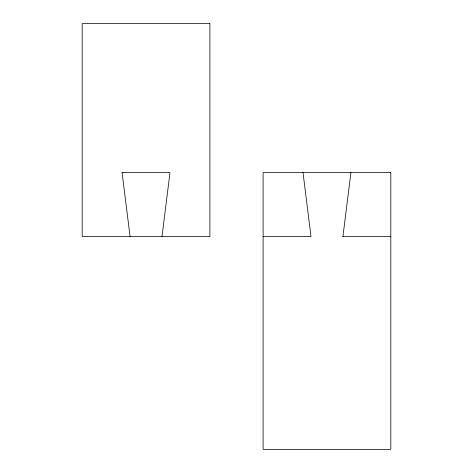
<?xml version="1.0" encoding="UTF-8"?>
<svg xmlns="http://www.w3.org/2000/svg" width="473" height="473" viewBox="0 0 473 473"><rect width="100%" height="100%" fill="white"/><g stroke="black" fill="none" stroke-linecap="round" stroke-linejoin="round"><path stroke-width="0.71" d="M162.003 236.5L169.984 172.645L122.028 172.645M342.925 236.5L350.907 172.645M263.106 236.5L310.998 236.5L303.016 172.645M342.777 236.5L390.816 236.5M122.093 172.645L130.075 236.5M209.894 23.65L82.184 23.65L82.184 236.5L209.894 236.5L209.894 23.65M390.816 172.645L263.106 172.645L263.106 449.35L390.816 449.35L390.816 172.645"/></g></svg>
